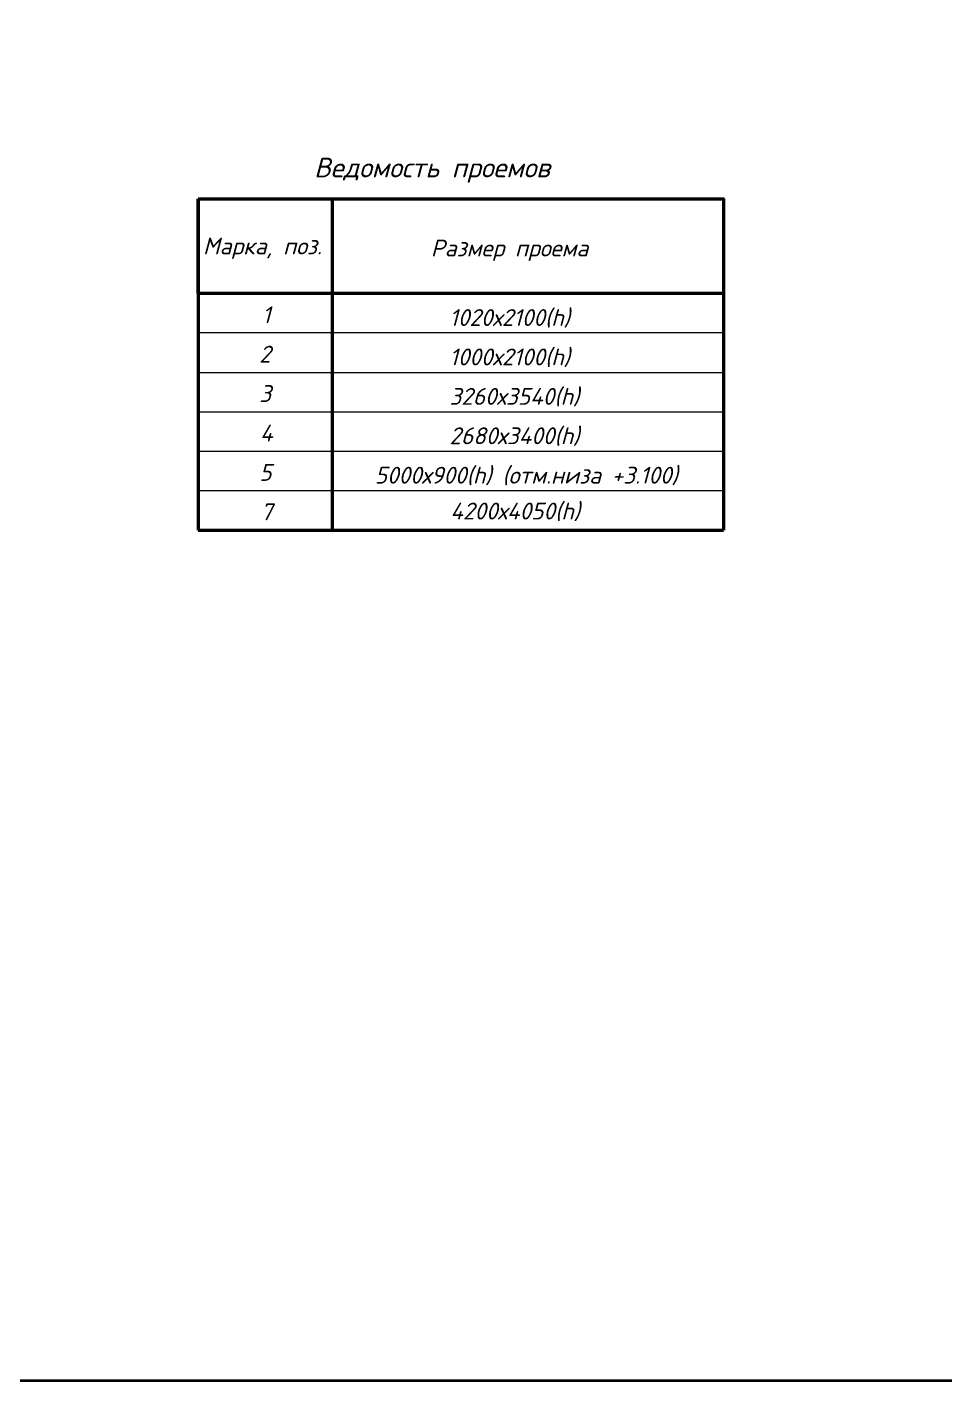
# Model space of a CAD drawing. Header units: millimetres. Extents: x -82276 to 69119, y 30132 to 86759.
# Drawn here: x -17065 to -3087, y 30132 to 50742 of the extents above; entities that cross this region are included whole.
import ezdxf

# ---------------------------------------------------------------- set-up
doc = ezdxf.new("R2010")
doc.units = ezdxf.units.MM
doc.header["$MEASUREMENT"] = 0
doc.layers.get('0').update_dxf_attribs({"lineweight": 5})
for name, color, linetype, lineweight in [('#Рамка', 7, 'Continuous', 50), ('k_ Рамка', 7, 'Continuous', 50), ('проемы', 222, 'Continuous', 13), ('стены наруж_Ном._пера__97', 7, 'Continuous', 5)]:
    doc.layers.add(name, color=color, linetype=linetype, lineweight=lineweight)
doc.layers.add('текст', color=7, linetype='Continuous')
doc.styles.add('GOST 2.304', font='isocpeui.ttf')
doc.styles.add('STEP PR', font='isocpeui.ttf')

msp = doc.modelspace()

# ---------------------------------------------------------------- linework, layer by layer
at = {"layer": '#Рамка', "linetype": 'Continuous', "ltscale": 100}
for p, q in [((-12417.9, 48125.6), (-12417.9, 46685.6)), ((-14458.4, 43085.6), (-6458.4, 43085.6))]:
    msp.add_line(p, q, dxfattribs=at)
for points in [[(-14458.4, 48125.6), (-14458.4, 43085.6)], [(-14458.4, 48125.6), (-6458.4, 48125.6)], [(-12417.9, 48125.6), (-12417.9, 43085.6)], [(-6458.4, 48125.6), (-6458.4, 43085.6)]]:
    msp.add_lwpolyline(points, dxfattribs=at)
msp.add_lwpolyline([(-14458.4, 48125.6), (-6458.4, 48125.6), (-6458.4, 46685.6), (-14458.4, 46685.6)], close=True, dxfattribs=at)
at = {"ltscale": 100}
for p, q in [((-6458.4, 46085.6), (-14458.4, 46085.6)), ((-14458.4, 45485.6), (-6458.4, 45485.6)), ((-14458.4, 44885.6), (-6458.4, 44885.6)), ((-14458.4, 44285.6), (-6458.4, 44285.6)), ((-14458.4, 43685.6), (-6458.4, 43685.6))]:
    msp.add_line(p, q, dxfattribs=at)
at = {"layer": 'проемы', "ltscale": 100}
msp.add_line((-14458.4, 46685.6), (-6458.4, 46685.6), dxfattribs=at)
at = {"layer": 'стены наруж_Ном._пера__97', "color": 3, "lineweight": 40}
msp.add_lwpolyline([(-82275.7, 86759), (55717.2, 86759), (55717.2, 30132.2), (-82275.7, 30132.2)], close=True, dxfattribs=at)

# ---------------------------------------------------------------- texts
at = {"layer": 'k_ Рамка', "color": 7, "style": 'STEP PR'}
msp.add_text('Ведомость проемов ', height=300, dxfattribs=at).set_placement((-12694.3, 48453.4))
at = {"layer": 'текст', "ltscale": 100, "style": 'GOST 2.304'}
for s, p in [('Марка, поз.', (-14386.4, 47281.2)), ('Размер проема', (-10916.8, 47250)), ('1020х2100(h)', (-10633, 46191.8)), ('1000х2100(h)', (-10633, 45591.8)), ('3260х3540(h)', (-10633, 44991.8)), ('2680х3400(h)', (-10633, 44391.8)), ('5000х900(h) (отм.низа +3.100)', (-11770, 43791.8)), ('4200х4050(h)', (-10619.5, 43245.8))]:
    msp.add_text(s, height=256.564, dxfattribs=at).set_placement(p)
at = {"layer": 'текст', "ltscale": 100, "char_height": 256.564, "attachment_point": 1, "style": 'GOST 2.304'}
for s, insert in [('\\pi973.68;1', (-14458.4, 46490.8)), ('\\pi929.17;2', (-14458.4, 45890.8)), ('\\pi929.26;3', (-14458.4, 45290.8)), ('\\pi941.02;4', (-14458.4, 44690.8)), ('\\pi930.04;5', (-14458.4, 44090.8)), ('\\pi949.48;7', (-14458.4, 43490.8))]:
    msp.add_mtext_dynamic_manual_height_columns(s, width=2040.457, gutter_width=1250, heights=[0], dxfattribs=dict(at, insert=insert))

doc.saveas('drawing.dxf')
